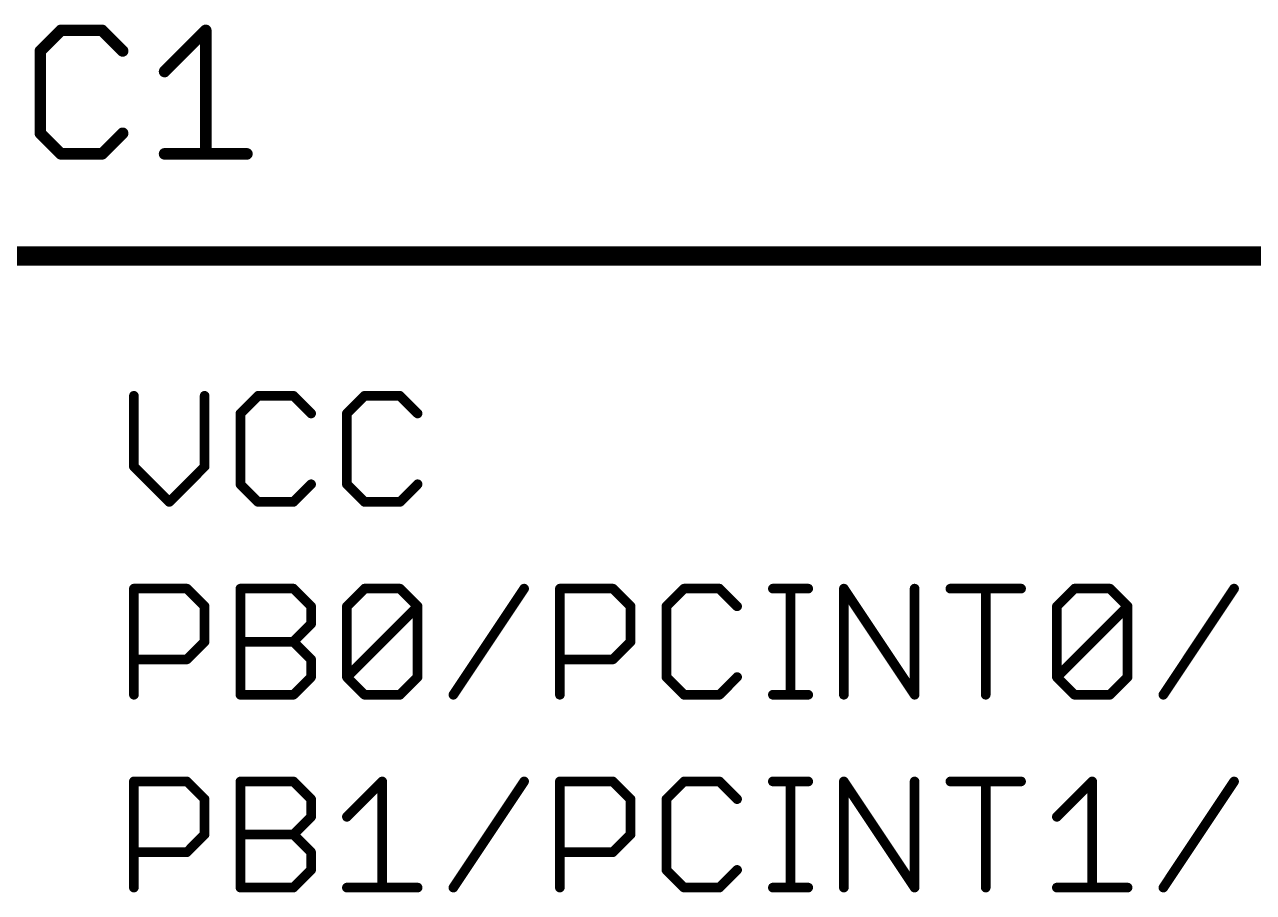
# Model space of a CAD drawing. Extents: x -18 to 94, y 13 to 106.
# Drawn here: x 51.76 to 67.95, y 62.74 to 74.17 of the extents above; entities that cross this region are included whole.
import ezdxf

# ---------------------------------------------------------------- set-up
doc = ezdxf.new("R2010")
doc.units = 0
doc.layers.add('94', color=14, linetype='CONTINUOUS')
doc.layers.add('95', color=251, linetype='CONTINUOUS')

msp = doc.modelspace()

# ---------------------------------------------------------------- linework, layer by layer
at = {"layer": '94', "const_width": 0.254}
msp.add_lwpolyline([(50.8, 71.12), (93.98, 71.12)], dxfattribs=at)
at = {"layer": '95'}
for points, const_width in [([(52.2388, 74.0932), (51.9676, 73.822)], 0.1524), ([(52.7811, 74.0932), (52.2388, 74.0932)], 0.1524), ([(53.0523, 73.822), (52.7811, 74.0932)], 0.1524), ([(53.6048, 73.5509), (54.1471, 74.0932)], 0.1524), ([(54.1471, 74.0932), (54.1471, 72.4662)], 0.1524), ([(51.9676, 73.822), (51.9676, 72.7374)], 0.1524), ([(51.9676, 72.7374), (52.2388, 72.4662)], 0.1524), ([(52.7811, 72.4662), (53.0523, 72.7374)], 0.1524), ([(52.2388, 72.4662), (52.7811, 72.4662)], 0.1524), ([(53.6048, 72.4662), (54.6895, 72.4662)], 0.1524), ([(53.2003, 69.2797), (53.2003, 68.3476)], 0.127), ([(54.1324, 68.3476), (54.1324, 69.2797)], 0.127), ([(54.8366, 69.2797), (54.6036, 69.0467)], 0.127), ([(55.3027, 69.2797), (54.8366, 69.2797)], 0.127), ([(55.5357, 69.0467), (55.3027, 69.2797)], 0.127), ([(56.2399, 69.2797), (56.0069, 69.0467)], 0.127), ([(56.706, 69.2797), (56.2399, 69.2797)], 0.127), ([(56.939, 69.0467), (56.706, 69.2797)], 0.127), ([(54.6036, 69.0467), (54.6036, 68.1145)], 0.127), ([(56.0069, 69.0467), (56.0069, 68.1145)], 0.127), ([(53.2003, 68.3476), (53.6664, 67.8815)], 0.127), ([(53.6664, 67.8815), (54.1324, 68.3476)], 0.127), ([(54.6036, 68.1145), (54.8366, 67.8815)], 0.127), ([(55.3027, 67.8815), (55.5357, 68.1145)], 0.127), ([(56.0069, 68.1145), (56.2399, 67.8815)], 0.127), ([(56.706, 67.8815), (56.939, 68.1145)], 0.127), ([(54.8366, 67.8815), (55.3027, 67.8815)], 0.127), ([(56.2399, 67.8815), (56.706, 67.8815)], 0.127), ([(53.2003, 65.3415), (53.2003, 66.7397)], 0.127), ([(53.2003, 66.7397), (53.8994, 66.7397)], 0.127), ([(53.8994, 66.7397), (54.1324, 66.5067)], 0.127), ([(54.6036, 65.3415), (54.6036, 66.7397)], 0.127), ([(54.6036, 66.7397), (55.3027, 66.7397)], 0.127), ([(55.3027, 66.7397), (55.5357, 66.5067)], 0.127), ([(56.0069, 66.5067), (56.2399, 66.7397)], 0.127), ([(56.2399, 66.7397), (56.706, 66.7397)], 0.127), ([(56.706, 66.7397), (56.939, 66.5067)], 0.127), ([(57.4101, 65.3415), (58.3423, 66.7397)], 0.127), ([(58.8134, 65.3415), (58.8134, 66.7397)], 0.127), ([(58.8134, 66.7397), (59.5125, 66.7397)], 0.127), ([(59.5125, 66.7397), (59.7455, 66.5067)], 0.127), ([(60.4497, 66.7397), (60.2167, 66.5067)], 0.127), ([(60.9158, 66.7397), (60.4497, 66.7397)], 0.127), ([(61.1488, 66.5067), (60.9158, 66.7397)], 0.127), ([(61.62, 66.7397), (62.086, 66.7397)], 0.127), ([(61.853, 65.3415), (61.853, 66.7397)], 0.127), ([(62.5555, 65.3415), (62.5555, 66.7397)], 0.127), ([(62.5555, 66.7397), (63.4876, 65.3415)], 0.127), ([(63.4876, 65.3415), (63.4876, 66.7397)], 0.127), ([(63.9588, 66.7397), (64.8909, 66.7397)], 0.127), ([(64.4248, 65.3415), (64.4248, 66.7397)], 0.127), ([(65.362, 66.5067), (65.5951, 66.7397)], 0.127), ([(65.5951, 66.7397), (66.0611, 66.7397)], 0.127), ([(66.0611, 66.7397), (66.2942, 66.5067)], 0.127), ([(66.7653, 65.3415), (67.6975, 66.7397)], 0.127), ([(54.1324, 66.5067), (54.1324, 66.0406)], 0.127), ([(55.5357, 66.5067), (55.5357, 66.2736)], 0.127), ([(56.0069, 65.5745), (56.0069, 66.5067)], 0.127), ([(56.0069, 65.5745), (56.939, 66.5067)], 0.127), ([(56.939, 66.5067), (56.939, 65.5745)], 0.127), ([(59.7455, 66.5067), (59.7455, 66.0406)], 0.127), ([(60.2167, 66.5067), (60.2167, 65.5745)], 0.127), ([(65.362, 65.5745), (65.362, 66.5067)], 0.127), ([(65.362, 65.5745), (66.2942, 66.5067)], 0.127), ([(66.2942, 66.5067), (66.2942, 65.5745)], 0.127), ([(55.5357, 66.2736), (55.3027, 66.0406)], 0.127), ([(54.1324, 66.0406), (53.8994, 65.8076)], 0.127), ([(54.6036, 66.0406), (55.3027, 66.0406)], 0.127), ([(55.3027, 66.0406), (55.5357, 65.8076)], 0.127), ([(59.7455, 66.0406), (59.5125, 65.8076)], 0.127), ([(53.8994, 65.8076), (53.2003, 65.8076)], 0.127), ([(55.5357, 65.8076), (55.5357, 65.5745)], 0.127), ([(59.5125, 65.8076), (58.8134, 65.8076)], 0.127), ([(55.5357, 65.5745), (55.3027, 65.3415)], 0.127), ([(56.2399, 65.3415), (56.0069, 65.5745)], 0.127), ([(56.939, 65.5745), (56.706, 65.3415)], 0.127), ([(60.2167, 65.5745), (60.4497, 65.3415)], 0.127), ([(60.9158, 65.3415), (61.1488, 65.5745)], 0.127), ([(65.5951, 65.3415), (65.362, 65.5745)], 0.127), ([(66.2942, 65.5745), (66.0611, 65.3415)], 0.127), ([(55.3027, 65.3415), (54.6036, 65.3415)], 0.127), ([(56.706, 65.3415), (56.2399, 65.3415)], 0.127), ([(60.4497, 65.3415), (60.9158, 65.3415)], 0.127), ([(61.62, 65.3415), (62.086, 65.3415)], 0.127), ([(66.0611, 65.3415), (65.5951, 65.3415)], 0.127), ([(53.2003, 62.8015), (53.2003, 64.1997)], 0.127), ([(53.2003, 64.1997), (53.8994, 64.1997)], 0.127), ([(53.8994, 64.1997), (54.1324, 63.9667)], 0.127), ([(54.6036, 62.8015), (54.6036, 64.1997)], 0.127), ([(54.6036, 64.1997), (55.3027, 64.1997)], 0.127), ([(55.3027, 64.1997), (55.5357, 63.9667)], 0.127), ([(56.0069, 63.7336), (56.4729, 64.1997)], 0.127), ([(56.4729, 64.1997), (56.4729, 62.8015)], 0.127), ([(57.4101, 62.8015), (58.3423, 64.1997)], 0.127), ([(58.8134, 62.8015), (58.8134, 64.1997)], 0.127), ([(58.8134, 64.1997), (59.5125, 64.1997)], 0.127), ([(59.5125, 64.1997), (59.7455, 63.9667)], 0.127), ([(60.4497, 64.1997), (60.2167, 63.9667)], 0.127), ([(60.9158, 64.1997), (60.4497, 64.1997)], 0.127), ([(61.1488, 63.9667), (60.9158, 64.1997)], 0.127), ([(61.62, 64.1997), (62.086, 64.1997)], 0.127), ([(61.853, 62.8015), (61.853, 64.1997)], 0.127), ([(62.5555, 62.8015), (62.5555, 64.1997)], 0.127), ([(62.5555, 64.1997), (63.4876, 62.8015)], 0.127), ([(63.4876, 62.8015), (63.4876, 64.1997)], 0.127), ([(63.9588, 64.1997), (64.8909, 64.1997)], 0.127), ([(64.4248, 62.8015), (64.4248, 64.1997)], 0.127), ([(65.362, 63.7336), (65.8281, 64.1997)], 0.127), ([(65.8281, 64.1997), (65.8281, 62.8015)], 0.127), ([(66.7653, 62.8015), (67.6975, 64.1997)], 0.127), ([(54.1324, 63.9667), (54.1324, 63.5006)], 0.127), ([(55.5357, 63.9667), (55.5357, 63.7336)], 0.127), ([(59.7455, 63.9667), (59.7455, 63.5006)], 0.127), ([(60.2167, 63.9667), (60.2167, 63.0345)], 0.127), ([(55.5357, 63.7336), (55.3027, 63.5006)], 0.127), ([(54.1324, 63.5006), (53.8994, 63.2676)], 0.127), ([(54.6036, 63.5006), (55.3027, 63.5006)], 0.127), ([(55.3027, 63.5006), (55.5357, 63.2676)], 0.127), ([(59.7455, 63.5006), (59.5125, 63.2676)], 0.127), ([(53.8994, 63.2676), (53.2003, 63.2676)], 0.127), ([(55.5357, 63.2676), (55.5357, 63.0345)], 0.127), ([(59.5125, 63.2676), (58.8134, 63.2676)], 0.127), ([(55.5357, 63.0345), (55.3027, 62.8015)], 0.127), ([(60.2167, 63.0345), (60.4497, 62.8015)], 0.127), ([(60.9158, 62.8015), (61.1488, 63.0345)], 0.127), ([(55.3027, 62.8015), (54.6036, 62.8015)], 0.127), ([(56.0069, 62.8015), (56.939, 62.8015)], 0.127), ([(60.4497, 62.8015), (60.9158, 62.8015)], 0.127), ([(61.62, 62.8015), (62.086, 62.8015)], 0.127), ([(65.362, 62.8015), (66.2942, 62.8015)], 0.127)]:
    msp.add_lwpolyline(points, dxfattribs=dict(at, const_width=const_width))
for points, const_width in [([(52.2388, 74.1313, 1), (52.2388, 74.0551)], 0.0762), ([(52.2657, 74.0662, 1), (52.2119, 74.1201)], 0.0762), ([(52.8081, 74.1201, 1), (52.7542, 74.0662)], 0.0762), ([(52.7811, 74.0551, 1), (52.7811, 74.1313)], 0.0762), ([(54.1852, 74.0932, 1), (54.109, 74.0932)], 0.0762), ([(54.1741, 74.0662, 1), (54.1202, 74.1201)], 0.0762), ([(52.0057, 73.822, 1), (51.9295, 73.822)], 0.0762), ([(51.9407, 73.849, 1), (51.9946, 73.7951)], 0.0762), ([(53.0254, 73.7951, 1), (53.0792, 73.849)], 0.0762), ([(53.5779, 73.5778, 1), (53.6317, 73.5239)], 0.0762), ([(51.9946, 72.7643, 1), (51.9407, 72.7104)], 0.0762), ([(51.9295, 72.7374, 1), (52.0057, 72.7374)], 0.0762), ([(53.0792, 72.7104, 1), (53.0254, 72.7643)], 0.0762), ([(52.2388, 72.5043, 1), (52.2388, 72.4281)], 0.0762), ([(52.7811, 72.4281, 1), (52.7811, 72.5043)], 0.0762), ([(53.6048, 72.5043, 1), (53.6048, 72.4281)], 0.0762), ([(54.6895, 72.4281, 1), (54.6895, 72.5043)], 0.0762), ([(52.2119, 72.4393, 1), (52.2657, 72.4931)], 0.0762), ([(52.7542, 72.4931, 1), (52.8081, 72.4393)], 0.0762), ([(54.109, 72.4662, 1), (54.1852, 72.4662)], 0.0762), ([(53.2321, 69.2797, 1), (53.1686, 69.2797)], 0.0635), ([(54.1642, 69.2797, 1), (54.1007, 69.2797)], 0.0635), ([(54.8366, 69.3114, 1), (54.8366, 69.2479)], 0.0635), ([(54.8591, 69.2572, 1), (54.8142, 69.3021)], 0.0635), ([(55.3251, 69.3021, 1), (55.2802, 69.2572)], 0.0635), ([(55.3027, 69.2479, 1), (55.3027, 69.3114)], 0.0635), ([(56.2399, 69.3114, 1), (56.2399, 69.2479)], 0.0635), ([(56.2623, 69.2572, 1), (56.2174, 69.3021)], 0.0635), ([(56.7284, 69.3021, 1), (56.6835, 69.2572)], 0.0635), ([(56.706, 69.2479, 1), (56.706, 69.3114)], 0.0635), ([(54.6353, 69.0467, 1), (54.5718, 69.0467)], 0.0635), ([(54.5811, 69.0691, 1), (54.626, 69.0242)], 0.0635), ([(55.5133, 69.0242, 1), (55.5582, 69.0691)], 0.0635), ([(56.0386, 69.0467, 1), (55.9751, 69.0467)], 0.0635), ([(55.9844, 69.0691, 1), (56.0293, 69.0242)], 0.0635), ([(56.9165, 69.0242, 1), (56.9614, 69.0691)], 0.0635), ([(53.2228, 68.37, 1), (53.1778, 68.3251)], 0.0635), ([(53.1686, 68.3476, 1), (53.2321, 68.3476)], 0.0635), ([(54.1007, 68.3476, 1), (54.1642, 68.3476)], 0.0635), ([(54.1549, 68.3251, 1), (54.11, 68.37)], 0.0635), ([(54.626, 68.137, 1), (54.5811, 68.0921)], 0.0635), ([(55.5582, 68.0921, 1), (55.5133, 68.137)], 0.0635), ([(56.0293, 68.137, 1), (55.9844, 68.0921)], 0.0635), ([(56.9614, 68.0921, 1), (56.9165, 68.137)], 0.0635), ([(54.5718, 68.1145, 1), (54.6353, 68.1145)], 0.0635), ([(55.9751, 68.1145, 1), (56.0386, 68.1145)], 0.0635), ([(53.6439, 67.904, 1), (53.6888, 67.859)], 0.0635), ([(53.6439, 67.859, 1), (53.6888, 67.904)], 0.0635), ([(54.8366, 67.9133, 1), (54.8366, 67.8498)], 0.0635), ([(54.8142, 67.859, 1), (54.8591, 67.904)], 0.0635), ([(55.2802, 67.904, 1), (55.3251, 67.859)], 0.0635), ([(55.3027, 67.8498, 1), (55.3027, 67.9133)], 0.0635), ([(56.2399, 67.9133, 1), (56.2399, 67.8498)], 0.0635), ([(56.2174, 67.859, 1), (56.2623, 67.904)], 0.0635), ([(56.6835, 67.904, 1), (56.7284, 67.859)], 0.0635), ([(56.706, 67.8498, 1), (56.706, 67.9133)], 0.0635), ([(53.2321, 66.7397, 1), (53.1686, 66.7397)], 0.0635), ([(53.2003, 66.7714, 1), (53.2003, 66.7079)], 0.0635), ([(53.9218, 66.7621, 1), (53.8769, 66.7172)], 0.0635), ([(53.8994, 66.7079, 1), (53.8994, 66.7714)], 0.0635), ([(54.6353, 66.7397, 1), (54.5718, 66.7397)], 0.0635), ([(54.6036, 66.7714, 1), (54.6036, 66.7079)], 0.0635), ([(55.3251, 66.7621, 1), (55.2802, 66.7172)], 0.0635), ([(55.3027, 66.7079, 1), (55.3027, 66.7714)], 0.0635), ([(56.2399, 66.7714, 1), (56.2399, 66.7079)], 0.0635), ([(56.2623, 66.7172, 1), (56.2174, 66.7621)], 0.0635), ([(56.7284, 66.7621, 1), (56.6835, 66.7172)], 0.0635), ([(56.706, 66.7079, 1), (56.706, 66.7714)], 0.0635), ([(58.3687, 66.7221, 1), (58.3158, 66.7573)], 0.0635), ([(58.8452, 66.7397, 1), (58.7817, 66.7397)], 0.0635), ([(58.8134, 66.7714, 1), (58.8134, 66.7079)], 0.0635), ([(59.535, 66.7621, 1), (59.4901, 66.7172)], 0.0635), ([(59.5125, 66.7079, 1), (59.5125, 66.7714)], 0.0635), ([(60.4497, 66.7714, 1), (60.4497, 66.7079)], 0.0635), ([(60.4722, 66.7172, 1), (60.4273, 66.7621)], 0.0635), ([(60.9382, 66.7621, 1), (60.8933, 66.7172)], 0.0635), ([(60.9158, 66.7079, 1), (60.9158, 66.7714)], 0.0635), ([(61.62, 66.7714, 1), (61.62, 66.7079)], 0.0635), ([(61.8848, 66.7397, 1), (61.8212, 66.7397)], 0.0635), ([(62.086, 66.7079, 1), (62.086, 66.7714)], 0.0635), ([(62.5872, 66.7397, 1), (62.5237, 66.7397)], 0.0635), ([(62.5819, 66.7573, 1), (62.5291, 66.7221)], 0.0635), ([(63.5194, 66.7397, 1), (63.4559, 66.7397)], 0.0635), ([(63.9588, 66.7714, 1), (63.9588, 66.7079)], 0.0635), ([(64.4566, 66.7397, 1), (64.3931, 66.7397)], 0.0635), ([(64.8909, 66.7079, 1), (64.8909, 66.7714)], 0.0635), ([(65.5951, 66.7714, 1), (65.5951, 66.7079)], 0.0635), ([(65.6175, 66.7172, 1), (65.5726, 66.7621)], 0.0635), ([(66.0836, 66.7621, 1), (66.0387, 66.7172)], 0.0635), ([(66.0611, 66.7079, 1), (66.0611, 66.7714)], 0.0635), ([(67.7239, 66.7221, 1), (67.671, 66.7573)], 0.0635), ([(54.1642, 66.5067, 1), (54.1007, 66.5067)], 0.0635), ([(54.11, 66.4842, 1), (54.1549, 66.5291)], 0.0635), ([(55.5675, 66.5067, 1), (55.504, 66.5067)], 0.0635), ([(55.5133, 66.4842, 1), (55.5582, 66.5291)], 0.0635), ([(56.0386, 66.5067, 1), (55.9751, 66.5067)], 0.0635), ([(55.9844, 66.5291, 1), (56.0293, 66.4842)], 0.0635), ([(56.9707, 66.5067, 1), (56.9072, 66.5067)], 0.0635), ([(56.9614, 66.4842, 1), (56.9165, 66.5291)], 0.0635), ([(56.9165, 66.4842, 1), (56.9614, 66.5291)], 0.0635), ([(59.7773, 66.5067, 1), (59.7138, 66.5067)], 0.0635), ([(59.7231, 66.4842, 1), (59.768, 66.5291)], 0.0635), ([(60.2484, 66.5067, 1), (60.1849, 66.5067)], 0.0635), ([(60.1942, 66.5291, 1), (60.2391, 66.4842)], 0.0635), ([(61.1264, 66.4842, 1), (61.1713, 66.5291)], 0.0635), ([(65.3938, 66.5067, 1), (65.3303, 66.5067)], 0.0635), ([(65.3396, 66.5291, 1), (65.3845, 66.4842)], 0.0635), ([(66.3259, 66.5067, 1), (66.2624, 66.5067)], 0.0635), ([(66.3166, 66.4842, 1), (66.2717, 66.5291)], 0.0635), ([(66.2717, 66.4842, 1), (66.3166, 66.5291)], 0.0635), ([(55.504, 66.2736, 1), (55.5675, 66.2736)], 0.0635), ([(55.5582, 66.2512, 1), (55.5133, 66.2961)], 0.0635), ([(54.1007, 66.0406, 1), (54.1642, 66.0406)], 0.0635), ([(54.1549, 66.0181, 1), (54.11, 66.063)], 0.0635), ([(54.6036, 66.0723, 1), (54.6036, 66.0088)], 0.0635), ([(55.3251, 66.063, 1), (55.2802, 66.0181)], 0.0635), ([(55.2802, 66.063, 1), (55.3251, 66.0181)], 0.0635), ([(55.3027, 66.0088, 1), (55.3027, 66.0723)], 0.0635), ([(59.7138, 66.0406, 1), (59.7773, 66.0406)], 0.0635), ([(59.768, 66.0181, 1), (59.7231, 66.063)], 0.0635), ([(53.2003, 65.8393, 1), (53.2003, 65.7758)], 0.0635), ([(53.8769, 65.83, 1), (53.9218, 65.7851)], 0.0635), ([(53.8994, 65.7758, 1), (53.8994, 65.8393)], 0.0635), ([(55.5675, 65.8076, 1), (55.504, 65.8076)], 0.0635), ([(55.5133, 65.7851, 1), (55.5582, 65.83)], 0.0635), ([(58.8134, 65.8393, 1), (58.8134, 65.7758)], 0.0635), ([(59.4901, 65.83, 1), (59.535, 65.7851)], 0.0635), ([(59.5125, 65.7758, 1), (59.5125, 65.8393)], 0.0635), ([(55.504, 65.5745, 1), (55.5675, 65.5745)], 0.0635), ([(55.5582, 65.5521, 1), (55.5133, 65.597)], 0.0635), ([(55.9751, 65.5745, 1), (56.0386, 65.5745)], 0.0635), ([(56.0293, 65.597, 1), (55.9844, 65.5521)], 0.0635), ([(55.9844, 65.597, 1), (56.0293, 65.5521)], 0.0635), ([(56.9072, 65.5745, 1), (56.9707, 65.5745)], 0.0635), ([(56.9614, 65.5521, 1), (56.9165, 65.597)], 0.0635), ([(60.1849, 65.5745, 1), (60.2484, 65.5745)], 0.0635), ([(60.2391, 65.597, 1), (60.1942, 65.5521)], 0.0635), ([(61.1713, 65.5521, 1), (61.1264, 65.597)], 0.0635), ([(65.3303, 65.5745, 1), (65.3938, 65.5745)], 0.0635), ([(65.3845, 65.597, 1), (65.3396, 65.5521)], 0.0635), ([(65.3396, 65.597, 1), (65.3845, 65.5521)], 0.0635), ([(66.2624, 65.5745, 1), (66.3259, 65.5745)], 0.0635), ([(66.3166, 65.5521, 1), (66.2717, 65.597)], 0.0635), ([(53.1686, 65.3415, 1), (53.2321, 65.3415)], 0.0635), ([(54.5718, 65.3415, 1), (54.6353, 65.3415)], 0.0635), ([(54.6036, 65.3732, 1), (54.6036, 65.3097)], 0.0635), ([(55.2802, 65.364, 1), (55.3251, 65.319)], 0.0635), ([(55.3027, 65.3097, 1), (55.3027, 65.3732)], 0.0635), ([(56.2399, 65.3732, 1), (56.2399, 65.3097)], 0.0635), ([(56.2174, 65.319, 1), (56.2623, 65.364)], 0.0635), ([(56.6835, 65.364, 1), (56.7284, 65.319)], 0.0635), ([(56.706, 65.3097, 1), (56.706, 65.3732)], 0.0635), ([(57.3837, 65.3591, 1), (57.4366, 65.3239)], 0.0635), ([(58.7817, 65.3415, 1), (58.8452, 65.3415)], 0.0635), ([(60.4497, 65.3732, 1), (60.4497, 65.3097)], 0.0635), ([(60.4273, 65.319, 1), (60.4722, 65.364)], 0.0635), ([(60.8933, 65.364, 1), (60.9382, 65.319)], 0.0635), ([(60.9158, 65.3097, 1), (60.9158, 65.3732)], 0.0635), ([(61.62, 65.3732, 1), (61.62, 65.3097)], 0.0635), ([(61.8212, 65.3415, 1), (61.8848, 65.3415)], 0.0635), ([(62.086, 65.3097, 1), (62.086, 65.3732)], 0.0635), ([(62.5237, 65.3415, 1), (62.5872, 65.3415)], 0.0635), ([(63.4559, 65.3415, 1), (63.5194, 65.3415)], 0.0635), ([(63.4612, 65.3239, 1), (63.514, 65.3591)], 0.0635), ([(64.3931, 65.3415, 1), (64.4566, 65.3415)], 0.0635), ([(65.5951, 65.3732, 1), (65.5951, 65.3097)], 0.0635), ([(65.5726, 65.319, 1), (65.6175, 65.364)], 0.0635), ([(66.0387, 65.364, 1), (66.0836, 65.319)], 0.0635), ([(66.0611, 65.3097, 1), (66.0611, 65.3732)], 0.0635), ([(66.7389, 65.3591, 1), (66.7917, 65.3239)], 0.0635), ([(53.2321, 64.1997, 1), (53.1686, 64.1997)], 0.0635), ([(53.2003, 64.2314, 1), (53.2003, 64.1679)], 0.0635), ([(53.9218, 64.2221, 1), (53.8769, 64.1772)], 0.0635), ([(53.8994, 64.1679, 1), (53.8994, 64.2314)], 0.0635), ([(54.6353, 64.1997, 1), (54.5718, 64.1997)], 0.0635), ([(54.6036, 64.2314, 1), (54.6036, 64.1679)], 0.0635), ([(55.3251, 64.2221, 1), (55.2802, 64.1772)], 0.0635), ([(55.3027, 64.1679, 1), (55.3027, 64.2314)], 0.0635), ([(56.5047, 64.1997, 1), (56.4412, 64.1997)], 0.0635), ([(56.4954, 64.1772, 1), (56.4505, 64.2221)], 0.0635), ([(58.3687, 64.1821, 1), (58.3158, 64.2173)], 0.0635), ([(58.8452, 64.1997, 1), (58.7817, 64.1997)], 0.0635), ([(58.8134, 64.2314, 1), (58.8134, 64.1679)], 0.0635), ([(59.535, 64.2221, 1), (59.4901, 64.1772)], 0.0635), ([(59.5125, 64.1679, 1), (59.5125, 64.2314)], 0.0635), ([(60.4497, 64.2314, 1), (60.4497, 64.1679)], 0.0635), ([(60.4722, 64.1772, 1), (60.4273, 64.2221)], 0.0635), ([(60.9382, 64.2221, 1), (60.8933, 64.1772)], 0.0635), ([(60.9158, 64.1679, 1), (60.9158, 64.2314)], 0.0635), ([(61.62, 64.2314, 1), (61.62, 64.1679)], 0.0635), ([(61.8848, 64.1997, 1), (61.8212, 64.1997)], 0.0635), ([(62.086, 64.1679, 1), (62.086, 64.2314)], 0.0635), ([(62.5872, 64.1997, 1), (62.5237, 64.1997)], 0.0635), ([(62.5819, 64.2173, 1), (62.5291, 64.1821)], 0.0635), ([(63.5194, 64.1997, 1), (63.4559, 64.1997)], 0.0635), ([(63.9588, 64.2314, 1), (63.9588, 64.1679)], 0.0635), ([(64.4566, 64.1997, 1), (64.3931, 64.1997)], 0.0635), ([(64.8909, 64.1679, 1), (64.8909, 64.2314)], 0.0635), ([(65.8599, 64.1997, 1), (65.7964, 64.1997)], 0.0635), ([(65.8506, 64.1772, 1), (65.8057, 64.2221)], 0.0635), ([(67.7239, 64.1821, 1), (67.671, 64.2173)], 0.0635), ([(54.1642, 63.9667, 1), (54.1007, 63.9667)], 0.0635), ([(54.11, 63.9442, 1), (54.1549, 63.9891)], 0.0635), ([(55.5675, 63.9667, 1), (55.504, 63.9667)], 0.0635), ([(55.5133, 63.9442, 1), (55.5582, 63.9891)], 0.0635), ([(59.7773, 63.9667, 1), (59.7138, 63.9667)], 0.0635), ([(59.7231, 63.9442, 1), (59.768, 63.9891)], 0.0635), ([(60.2484, 63.9667, 1), (60.1849, 63.9667)], 0.0635), ([(60.1942, 63.9891, 1), (60.2391, 63.9442)], 0.0635), ([(61.1264, 63.9442, 1), (61.1713, 63.9891)], 0.0635), ([(55.504, 63.7336, 1), (55.5675, 63.7336)], 0.0635), ([(55.5582, 63.7112, 1), (55.5133, 63.7561)], 0.0635), ([(55.9844, 63.7561, 1), (56.0293, 63.7112)], 0.0635), ([(65.3396, 63.7561, 1), (65.3845, 63.7112)], 0.0635), ([(54.1007, 63.5006, 1), (54.1642, 63.5006)], 0.0635), ([(54.1549, 63.4781, 1), (54.11, 63.523)], 0.0635), ([(54.6036, 63.5323, 1), (54.6036, 63.4688)], 0.0635), ([(55.3251, 63.523, 1), (55.2802, 63.4781)], 0.0635), ([(55.2802, 63.523, 1), (55.3251, 63.4781)], 0.0635), ([(55.3027, 63.4688, 1), (55.3027, 63.5323)], 0.0635), ([(59.7138, 63.5006, 1), (59.7773, 63.5006)], 0.0635), ([(59.768, 63.4781, 1), (59.7231, 63.523)], 0.0635), ([(53.2003, 63.2993, 1), (53.2003, 63.2358)], 0.0635), ([(53.8769, 63.29, 1), (53.9218, 63.2451)], 0.0635), ([(53.8994, 63.2358, 1), (53.8994, 63.2993)], 0.0635), ([(55.5675, 63.2676, 1), (55.504, 63.2676)], 0.0635), ([(55.5133, 63.2451, 1), (55.5582, 63.29)], 0.0635), ([(58.8134, 63.2993, 1), (58.8134, 63.2358)], 0.0635), ([(59.4901, 63.29, 1), (59.535, 63.2451)], 0.0635), ([(59.5125, 63.2358, 1), (59.5125, 63.2993)], 0.0635), ([(55.504, 63.0345, 1), (55.5675, 63.0345)], 0.0635), ([(55.5582, 63.0121, 1), (55.5133, 63.057)], 0.0635), ([(60.1849, 63.0345, 1), (60.2484, 63.0345)], 0.0635), ([(60.2391, 63.057, 1), (60.1942, 63.0121)], 0.0635), ([(61.1713, 63.0121, 1), (61.1264, 63.057)], 0.0635), ([(53.1686, 62.8015, 1), (53.2321, 62.8015)], 0.0635), ([(54.5718, 62.8015, 1), (54.6353, 62.8015)], 0.0635), ([(54.6036, 62.8333, 1), (54.6036, 62.7698)], 0.0635), ([(55.2802, 62.824, 1), (55.3251, 62.779)], 0.0635), ([(55.3027, 62.7698, 1), (55.3027, 62.8333)], 0.0635), ([(56.0069, 62.8333, 1), (56.0069, 62.7698)], 0.0635), ([(56.4412, 62.8015, 1), (56.5047, 62.8015)], 0.0635), ([(56.939, 62.7698, 1), (56.939, 62.8333)], 0.0635), ([(57.3837, 62.8191, 1), (57.4366, 62.7839)], 0.0635), ([(58.7817, 62.8015, 1), (58.8452, 62.8015)], 0.0635), ([(60.4497, 62.8333, 1), (60.4497, 62.7698)], 0.0635), ([(60.4273, 62.779, 1), (60.4722, 62.824)], 0.0635), ([(60.8933, 62.824, 1), (60.9382, 62.779)], 0.0635), ([(60.9158, 62.7698, 1), (60.9158, 62.8333)], 0.0635), ([(61.62, 62.8333, 1), (61.62, 62.7698)], 0.0635), ([(61.8212, 62.8015, 1), (61.8848, 62.8015)], 0.0635), ([(62.086, 62.7698, 1), (62.086, 62.8333)], 0.0635), ([(62.5237, 62.8015, 1), (62.5872, 62.8015)], 0.0635), ([(63.4559, 62.8015, 1), (63.5194, 62.8015)], 0.0635), ([(63.4612, 62.7839, 1), (63.514, 62.8191)], 0.0635), ([(64.3931, 62.8015, 1), (64.4566, 62.8015)], 0.0635), ([(65.362, 62.8333, 1), (65.362, 62.7698)], 0.0635), ([(65.7964, 62.8015, 1), (65.8599, 62.8015)], 0.0635), ([(66.2942, 62.7698, 1), (66.2942, 62.8333)], 0.0635), ([(66.7389, 62.8191, 1), (66.7917, 62.7839)], 0.0635)]:
    msp.add_lwpolyline(points, format="xyb", dxfattribs=dict(at, const_width=const_width))

doc.saveas('drawing.dxf')
